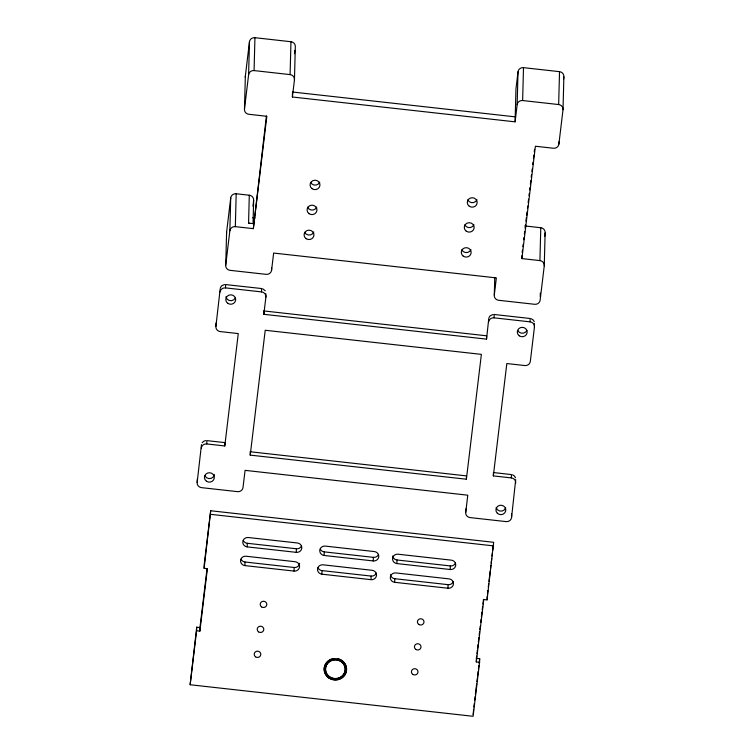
<?xml version="1.0" encoding="UTF-8"?>
<svg xmlns="http://www.w3.org/2000/svg" width="754" height="754" viewBox="0 0 754 754"><rect width="100%" height="100%" fill="white"/><g stroke="black" fill="none" stroke-linecap="round" stroke-linejoin="round"><path stroke-width="1.13" d="M476.679 656.037L476.396 658.355L479.676 658.713L479.582 662.304L473.097 716.3L190.131 684.745L196.709 627.168L199.98 627.535L199.885 631.117L196.615 630.749L196.709 627.168M515.689 479.676L511.58 517.47A4.948 4.713 1.5 0 1 506.104 521.598L470.072 517.583A4.948 4.713 1.5 0 1 465.727 512.352L467.782 495.189L245.078 470.355L243.014 487.518A4.948 4.713 1.5 0 1 237.538 491.655L201.516 487.64A4.948 4.713 1.5 0 1 197.162 482.409L197.359 478.969M197.162 482.409L201.478 444.643M206.766 443.946L206.85 440.619L224.956 442.607L224.777 445.953L206.766 443.946A4.948 4.713 1.5 0 0 201.29 448.074M199.885 631.117L207.388 568.695L204.108 568.327L204.202 564.746L210.686 510.75L493.663 542.305L487.075 599.882L483.804 599.515L476.302 661.937L479.582 662.304M204.108 568.327L210.686 510.75M224.777 445.953L238.273 333.588L220.262 331.581A4.948 4.713 1.5 0 1 215.908 326.35L216.096 322.91M215.908 326.35L220.225 288.594M525.02 225.964L540.778 227.717A4.948 4.713 1.5 0 1 545.123 232.948L544.265 265.832L540.147 300.167A4.948 4.713 1.5 0 1 534.671 304.296L498.639 300.281A4.948 4.713 1.5 0 1 494.294 295.05L496.349 277.887L273.645 253.052L271.581 270.224A4.948 4.713 1.5 0 1 266.105 274.352L230.083 270.337A4.948 4.713 1.5 0 1 225.729 265.106L226.596 232.223L230.715 197.897A4.948 4.713 1.5 0 1 236.19 193.759L249.291 195.22A4.948 4.713 1.5 0 1 253.646 200.451L253.061 222.534M220.036 292.024A4.948 4.713 1.5 0 1 225.512 287.887L225.597 284.569L261.61 288.546L261.534 291.902A4.948 4.713 1.5 0 1 265.889 297.133L263.825 314.305L486.528 339.13L488.781 318.537M225.729 265.106L229.857 230.781L230.715 197.897M229.857 230.781A4.948 4.713 1.5 0 1 235.333 226.643L236.19 193.759M235.333 226.643L253.344 228.65L266.841 116.295L248.829 114.278A4.948 4.713 1.5 0 1 244.475 109.057L245.342 76.173L249.461 41.838A4.948 4.713 1.5 0 1 254.937 37.7L290.959 41.724A4.948 4.713 1.5 0 1 295.314 46.955L294.456 79.83L292.392 97.002L515.095 121.837L517.159 104.665L518.017 71.781A4.948 4.713 1.5 0 1 523.493 67.653L559.525 71.668A4.948 4.713 1.5 0 1 563.869 76.899L563.012 109.782L558.884 144.108A4.948 4.713 1.5 0 1 553.408 148.246L535.397 146.238L521.9 258.594L539.921 260.601A4.948 4.713 1.5 0 1 544.265 265.832M244.475 109.057L248.603 74.721L249.461 41.838M249.64 223.363A4.948 4.713 1.5 0 0 248.566 223.118L249.291 195.22M248.603 74.721A4.948 4.713 1.5 0 1 254.079 70.584L254.937 37.7M253.344 228.65L266.416 115.946M244.927 565.604A4.948 4.713 1.5 0 1 240.583 560.373A4.948 4.713 1.5 0 1 246.049 556.235L295.182 561.721A4.948 4.713 1.5 0 1 299.526 566.951A4.948 4.713 1.5 0 1 294.06 571.08L244.927 565.604L245.022 562.013A4.948 4.713 1.5 0 1 241.054 559.204M247.18 546.876A4.948 4.713 1.5 0 1 242.826 541.645A4.948 4.713 1.5 0 1 248.302 537.517L297.425 542.993A4.948 4.713 1.5 0 1 301.779 548.224A4.948 4.713 1.5 0 1 296.303 552.352L247.18 546.876L247.274 543.285A4.948 4.713 1.5 0 1 243.297 540.477M250.224 455.114L265.219 330.271L481.382 354.371L466.387 479.214L250.224 455.114L250.29 451.787M263.825 314.305L263.909 311.063M265.889 297.133L265.87 293.683M271.581 270.224L271.647 267.868M294.456 79.83A4.948 4.713 1.5 0 0 290.101 74.608L290.959 41.724M292.392 97.002L292.524 92.016L515.227 116.851M294.06 571.08L294.145 567.498A4.948 4.713 1.5 0 0 299.621 563.361M296.303 552.352L296.397 548.771A4.948 4.713 1.5 0 0 301.562 545.83M321.892 574.18A4.948 4.713 1.5 0 1 317.547 568.959A4.948 4.713 1.5 0 1 323.023 564.821L372.146 570.297A4.948 4.713 1.5 0 1 376.491 575.528A4.948 4.713 1.5 0 1 371.025 579.666L321.892 574.18L321.986 570.599A4.948 4.713 1.5 0 1 318.018 567.781M324.145 555.462A4.948 4.713 1.5 0 1 319.79 550.231A4.948 4.713 1.5 0 1 325.266 546.094L374.399 551.57A4.948 4.713 1.5 0 1 378.744 556.801A4.948 4.713 1.5 0 1 373.268 560.938L324.145 555.462L324.239 551.871A4.948 4.713 1.5 0 1 320.262 549.053M371.025 579.666L371.119 576.075A4.948 4.713 1.5 0 0 376.274 573.134M373.268 560.938L373.362 557.347A4.948 4.713 1.5 0 0 378.527 554.407M394.681 582.305A4.948 4.713 1.5 0 1 390.327 577.074A4.948 4.713 1.5 0 1 395.803 572.936L449.111 578.884A4.948 4.713 1.5 0 1 453.456 584.114A4.948 4.713 1.5 0 1 447.989 588.243L394.681 582.305L394.776 578.714A4.948 4.713 1.5 0 1 390.44 574.718M396.924 563.577A4.948 4.713 1.5 0 1 392.58 558.346A4.948 4.713 1.5 0 1 398.055 554.209L451.363 560.156A4.948 4.713 1.5 0 1 455.708 565.387A4.948 4.713 1.5 0 1 450.232 569.515L396.924 563.577L397.019 559.986A4.948 4.713 1.5 0 1 392.693 555.99M447.989 588.243L448.083 584.661A4.948 4.713 1.5 0 0 453.239 581.72M450.232 569.515L450.327 565.934A4.948 4.713 1.5 0 0 455.491 562.993M466.387 479.214L466.49 475.897L250.205 451.75M465.727 512.352L465.915 508.912M473.144 714.509L473.606 709.269M476.302 661.937L476.396 658.355M486.528 339.13L486.641 335.813L263.806 310.931M494.294 295.05L494.756 277.434M488.592 321.967A4.948 4.713 1.5 0 1 494.068 317.83L494.153 314.484L530.166 318.499L530.09 321.854A4.948 4.713 1.5 0 1 534.445 327.076L530.316 361.411A4.948 4.713 1.5 0 1 524.841 365.549L506.829 363.541L493.333 475.897L511.344 477.904A4.948 4.713 1.5 0 1 515.698 483.135M487.075 599.882L487.169 596.291M493.333 475.897L493.389 473.738M515.095 121.837L515.962 88.953L518.017 71.781M511.344 477.904L511.429 474.586L493.314 472.532M511.58 517.47L511.57 514.002M517.159 104.665A4.948 4.713 1.5 0 1 522.635 100.536L523.493 67.653M521.9 258.594L521.985 255.606M534.445 327.076L534.435 323.626M539.921 260.601L540.778 227.717M540.232 296.642L540.326 293.118M563.012 109.782A4.948 4.713 1.5 0 0 558.657 104.552L559.525 71.668M558.884 144.108L558.95 141.761M190.131 684.745L196.615 630.749M199.98 627.535L207.058 568.573M252.958 206.172L253.646 200.451M294.484 53.817L294.899 50.386M522.173 252.458L522.447 250.139M522.871 246.662L523.144 244.343M523.7 239.715L523.983 237.397M524.398 233.919L524.68 231.61M525.095 228.132L525.51 224.654M525.924 221.176L526.349 217.708M526.622 215.39L527.046 211.912M527.461 208.434L527.734 206.125M528.158 202.647L528.573 199.169M528.988 195.701L529.27 193.382M529.685 189.904L529.968 187.586M530.382 184.117L530.797 180.64M531.212 177.162L531.495 174.843M531.909 171.375L532.192 169.056M532.748 164.419L533.021 162.101M533.446 158.632L533.86 155.154M534.275 151.677L534.558 149.367M476.952 653.727L477.376 650.259M477.65 647.95L478.064 644.481M478.347 642.172L478.903 637.545M479.176 635.236L479.591 631.767M479.874 629.458L480.289 625.99M480.703 622.521L481.118 619.053M481.401 616.734L481.957 612.116M482.23 609.807L482.645 606.339M482.928 604.02L483.484 599.402M473.88 706.969L474.294 703.52M474.709 700.08L475.124 696.63M475.397 694.33L476.641 683.991M476.914 681.691L477.329 678.251M477.602 675.952L478.159 671.352M478.432 669.062L478.847 665.612M479.12 663.313L479.676 658.713M487.452 594.001L487.866 590.552M488.281 587.102L488.686 583.662M488.969 581.362L490.204 571.023M490.486 568.723L490.901 565.274M491.174 562.984L491.731 558.384M492.004 556.084L492.419 552.644M492.692 550.345L493.248 545.745M544.718 236.388L545.123 232.948M563.596 79.189L563.869 76.899M220.394 287.66L221.619 285.841L224.504 284.531M488.95 317.604L490.175 315.785L493.059 314.475M202.129 442.768L203.721 441.26L205.757 440.581M254.079 70.584L290.101 74.608M522.635 100.536L558.657 104.552M252.731 217.746L255.022 218M248.566 223.118L253.476 223.665M225.512 287.887L261.534 291.902M494.068 317.83L530.09 321.854M210.592 514.332L493.568 545.887M247.274 543.285L296.397 548.771M324.239 551.871L373.362 557.347M397.019 559.986L450.327 565.934M245.022 562.013L294.145 567.498M321.986 570.599L371.119 576.075M394.776 578.714L448.083 584.661M531.231 318.735L533.05 319.828L534.266 321.656M262.665 288.782L265.229 290.761M512.484 474.784L514.303 475.887L515.519 477.716M505.717 507.753A4.948 4.713 1.5 0 1 496.16 507.612M526.923 330.299A4.948 4.713 1.5 0 1 517.781 330.422M235.437 297.792A4.948 4.713 1.5 0 1 225.946 296.737M214.381 474.502A4.948 4.713 1.5 0 1 204.937 475.821M245.333 77.228A4.948 4.713 1.5 0 1 245.342 76.173M226.596 233.278A4.948 4.713 1.5 0 1 226.596 232.223M476.952 199.706A4.948 4.722 1.5 0 1 467.8 199.838M473.946 224.673A4.948 4.713 1.5 0 1 464.803 224.805M470.939 249.649A4.948 4.713 1.5 0 1 461.806 249.772M319.734 182.176A4.948 4.713 1.5 0 1 310.601 182.308M316.737 207.143A4.948 4.713 1.5 0 1 307.604 207.275M313.777 232.006A4.948 4.713 1.5 0 1 304.654 232.345M337.603 658.647A11.206 10.688 1.5 0 1 344.559 675.245A11.206 10.688 1.5 0 1 325.841 674.726A11.206 10.688 1.5 0 1 333.711 658.544M497.32 513.229A4.948 4.713 1.5 0 0 505.623 511.24A4.948 4.713 1.5 0 0 499.648 505.378A4.948 4.713 1.5 0 0 497.32 513.229M519.289 335.822A4.948 4.713 1.5 0 0 527.14 332.589A4.948 4.713 1.5 0 0 520.26 327.717A4.948 4.713 1.5 0 0 519.289 335.822M227.802 303.325A4.948 4.713 1.5 0 0 235.663 300.092A4.948 4.713 1.5 0 0 228.773 295.21A4.948 4.713 1.5 0 0 227.802 303.325M206.436 481.222A4.948 4.713 1.5 0 0 214.287 477.989A4.948 4.713 1.5 0 0 207.407 473.116A4.948 4.713 1.5 0 0 206.436 481.222M469.28 206.238A4.948 4.722 1.5 0 0 477.141 202.996A4.948 4.722 1.5 0 0 470.251 198.113A4.948 4.722 1.5 0 0 469.28 206.238M466.283 231.195A4.948 4.713 1.5 0 0 474.134 227.962A4.948 4.713 1.5 0 0 467.254 223.09A4.948 4.713 1.5 0 0 466.283 231.195M463.286 256.172A4.948 4.713 1.5 0 0 471.137 252.939A4.948 4.713 1.5 0 0 464.257 248.057A4.948 4.713 1.5 0 0 463.286 256.172M306.181 238.707A4.948 4.713 1.5 0 0 313.947 235.295A4.948 4.713 1.5 0 0 306.944 230.583A4.948 4.713 1.5 0 0 306.181 238.707M309.074 213.674A4.948 4.713 1.5 0 0 316.934 210.441A4.948 4.713 1.5 0 0 310.054 205.559A4.948 4.713 1.5 0 0 309.074 213.674M312.071 188.698A4.948 4.713 1.5 0 0 319.932 185.465A4.948 4.713 1.5 0 0 313.051 180.592A4.948 4.713 1.5 0 0 312.071 188.698M261.544 606.885A3.299 3.139 1.5 0 0 266.784 604.736A3.299 3.139 1.5 0 0 262.194 601.485A3.299 3.139 1.5 0 0 261.544 606.885M412.872 674.434A3.299 3.139 1.5 0 0 417.999 672.059A3.299 3.139 1.5 0 0 413.267 669.005A3.299 3.139 1.5 0 0 412.872 674.434M415.746 649.383A3.299 3.139 1.5 0 0 420.986 647.234A3.299 3.139 1.5 0 0 416.397 643.982A3.299 3.139 1.5 0 0 415.746 649.383M418.753 624.416A3.299 3.139 1.5 0 0 423.984 622.267A3.299 3.139 1.5 0 0 419.394 619.015A3.299 3.139 1.5 0 0 418.753 624.416M328.687 677.884A11.206 10.688 1.5 0 0 346.491 670.551A11.206 10.688 1.5 0 0 330.893 659.505A11.206 10.688 1.5 0 0 328.687 677.884M258.547 631.861A3.299 3.139 1.5 0 0 263.777 629.703A3.299 3.139 1.5 0 0 259.197 626.451A3.299 3.139 1.5 0 0 258.547 631.861M255.549 656.828A3.299 3.139 1.5 0 0 260.78 654.67A3.299 3.139 1.5 0 0 256.19 651.418A3.299 3.139 1.5 0 0 255.549 656.828M329.47 676.875A9.887 9.425 1.5 0 0 345.181 670.41A9.887 9.425 1.5 0 0 331.421 660.655A9.887 9.425 1.5 0 0 329.47 676.875M329.479 676.677A9.887 9.425 1.5 0 0 345.191 670.212A9.887 9.425 1.5 0 0 331.43 660.457A9.887 9.425 1.5 0 0 329.479 676.677"/></g></svg>
